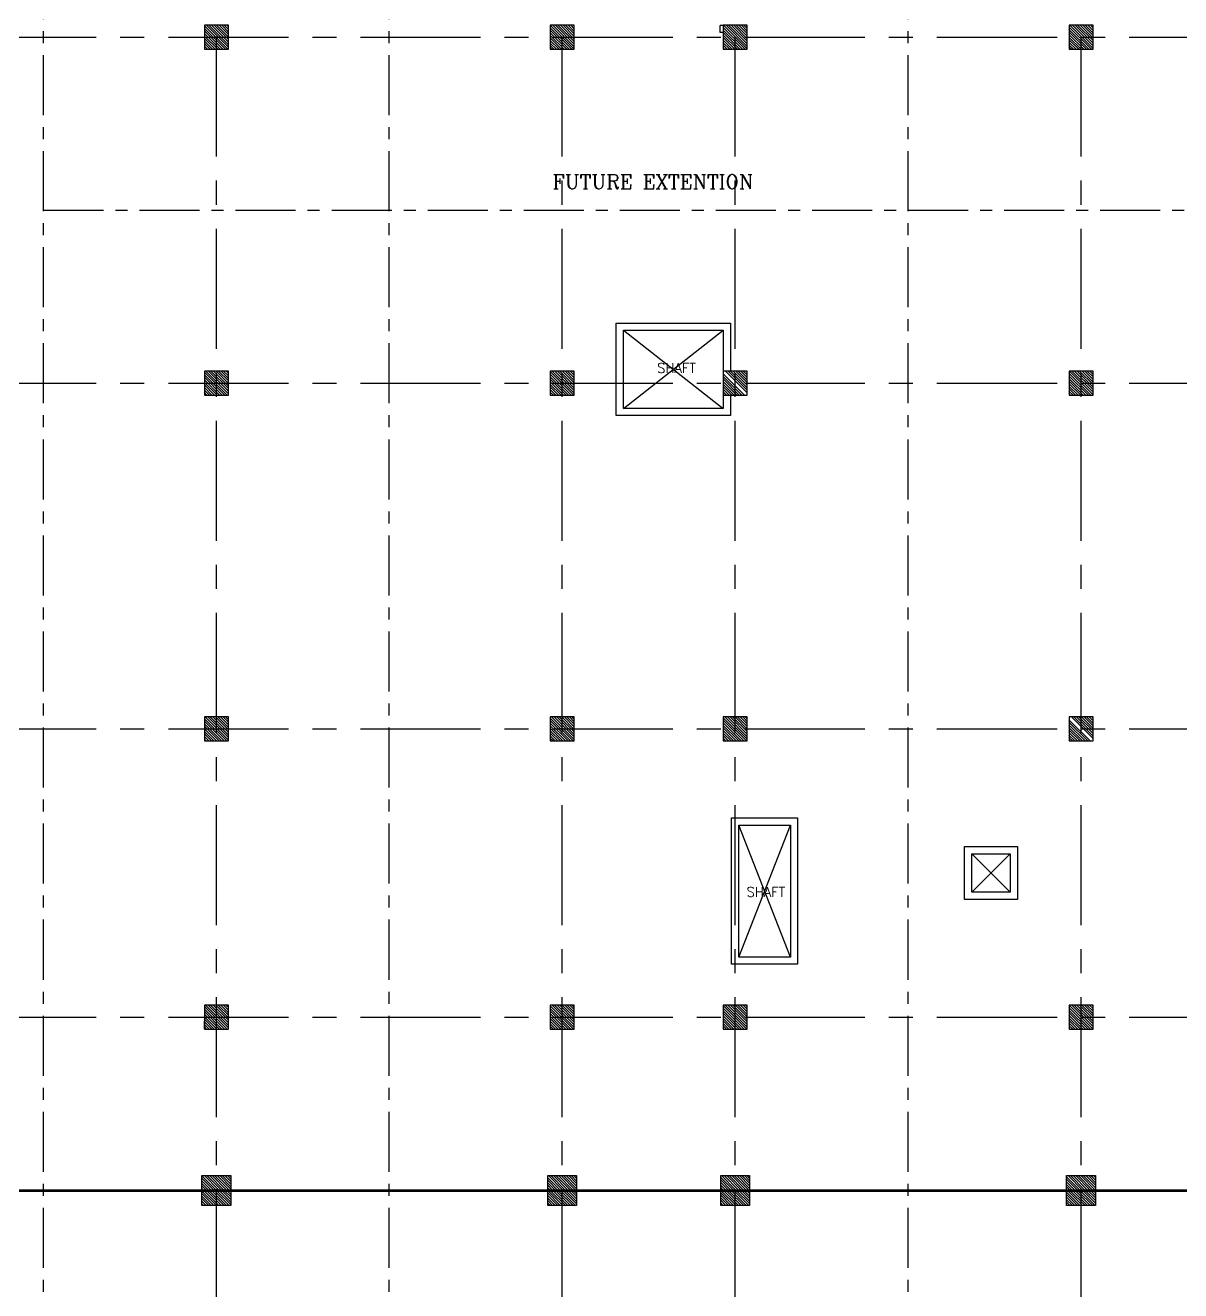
# Model space of a CAD drawing. Extents: x 88808.2 to 88899.2, y 39921.6 to 40001.1.
# Drawn here: x 88821.95 to 88846.01, y 39954 to 39980.35 of the extents above; entities that cross this region are included whole.
import ezdxf
from ezdxf.enums import TextEntityAlignment as Align

# ---------------------------------------------------------------- set-up
doc = ezdxf.new("R2010")
doc.units = 0
doc.header["$MEASUREMENT"] = 0
doc.linetypes.add('CENTER', pattern=[2, 1.25, -0.25, 0.25, -0.25])
doc.linetypes.add('CENTERX2', pattern=[4, 2.5, -0.5, 0.5, -0.5])
doc.layers.get('0').update_dxf_attribs({"linetype": 'CONTINUOUS'})
for name, color, linetype in [('AXES', 11, 'CENTERX2'), ('AXES1', 11, 'CENTER'), ('COL', 2, 'CONTINUOUS'), ('EJ', 9, 'CONTINUOUS'), ('HAT', 8, 'CONTINUOUS'), ('RM-NO', 2, 'CONTINUOUS'), ('ROOF', 7, 'CONTINUOUS'), ('SHAFT', 4, 'CONTINUOUS'), ('SHAFTS', 3, 'CONTINUOUS'), ('WALL', 2, 'CONTINUOUS')]:
    doc.layers.add(name, color=color, linetype=linetype)
doc.styles.add('ROMANC', font='romanc', dxfattribs={"height": 0.1})
doc.styles.add('ROMANS', font='ROMANS.shx', dxfattribs={"width": 0.6})

# ---------------------------------------------------------------- blocks, each defined once
blk = doc.blocks.new('*X384')
at = {"color": 0}
for p, q in [((227929, 162698), (228420, 163190)), ((227929, 162751), (228367, 163190)), ((227929, 162804), (228314, 163190)), ((227929, 162857), (228261, 163190)), ((227929, 162910), (228208, 163190)), ((227929, 162963), (228155, 163190)), ((227929, 163016), (228102, 163190)), ((227929, 163069), (228049, 163190)), ((227929, 163122), (227996, 163190)), ((227929, 163175), (227943, 163190)), ((227973, 162690), (228429, 163145)), ((228026, 162690), (228429, 163092)), ((228079, 162690), (228429, 163039)), ((228132, 162690), (228429, 162986)), ((228185, 162690), (228429, 162933)), ((228239, 162690), (228429, 162880)), ((228292, 162690), (228429, 162827)), ((228345, 162690), (228429, 162774)), ((228398, 162690), (228429, 162721))]:
    blk.add_line(p, q, dxfattribs=at)
blk = doc.blocks.new('COL50')
at = {"layer": 'COL'}
blk.add_lwpolyline([(-250, 250), (-250, -250), (250, -250), (250, 250)], close=True, dxfattribs=at)
blk = doc.blocks.new('*X385')
at = {"color": 0}
for p, q in [((235129, 162738), (235580, 163190)), ((235129, 162792), (235527, 163190)), ((235129, 162845), (235474, 163190)), ((235129, 162898), (235421, 163190)), ((235129, 162951), (235368, 163190)), ((235129, 163004), (235315, 163190)), ((235129, 163057), (235262, 163190)), ((235129, 163110), (235209, 163190)), ((235129, 163163), (235156, 163190)), ((235186, 162690), (235629, 163132)), ((235239, 162690), (235629, 163079)), ((235292, 162690), (235629, 163026)), ((235345, 162690), (235629, 162973)), ((235398, 162690), (235629, 162920)), ((235451, 162690), (235629, 162867)), ((235504, 162690), (235629, 162814)), ((235557, 162690), (235629, 162761)), ((235610, 162690), (235629, 162708))]:
    blk.add_line(p, q, dxfattribs=at)
blk = doc.blocks.new('*X386')
at = {"color": 0}
for p, q in [((238729, 162732), (239186, 163190)), ((238729, 162785), (239133, 163190)), ((238729, 162838), (239080, 163190)), ((238729, 162891), (239027, 163190)), ((238729, 162944), (238974, 163190)), ((238729, 162997), (238921, 163190)), ((238729, 163050), (238868, 163190)), ((238729, 163103), (238815, 163190)), ((238729, 163157), (238762, 163190)), ((238739, 162690), (239229, 163179)), ((238792, 162690), (239229, 163126)), ((238845, 162690), (239229, 163073)), ((238898, 162690), (239229, 163020)), ((238951, 162690), (239229, 162967)), ((239004, 162690), (239229, 162914)), ((239057, 162690), (239229, 162861)), ((239110, 162690), (239229, 162808)), ((239163, 162690), (239229, 162755)), ((239216, 162690), (239229, 162702))]:
    blk.add_line(p, q, dxfattribs=at)
blk = doc.blocks.new('*X379')
at = {"color": 0}
for p, q in [((227929, 169910), (228408, 170390)), ((227929, 169963), (228355, 170390)), ((227929, 170017), (228302, 170390)), ((227929, 170070), (228249, 170390)), ((227929, 170123), (228196, 170390)), ((227929, 170176), (228143, 170390)), ((227929, 170229), (228090, 170390)), ((227929, 170282), (228037, 170390)), ((227929, 170335), (227984, 170390)), ((227961, 169890), (228429, 170357)), ((228014, 169890), (228429, 170304)), ((228067, 169890), (228429, 170251)), ((228120, 169890), (228429, 170198)), ((228173, 169890), (228429, 170145)), ((228226, 169890), (228429, 170092)), ((228279, 169890), (228429, 170039)), ((228332, 169890), (228429, 169986)), ((228385, 169890), (228429, 169933))]:
    blk.add_line(p, q, dxfattribs=at)
blk = doc.blocks.new('*X380')
at = {"color": 0}
for p, q in [((235129, 169898), (235620, 170390)), ((235129, 169951), (235567, 170390)), ((235129, 170004), (235514, 170390)), ((235129, 170057), (235461, 170390)), ((235129, 170110), (235408, 170390)), ((235129, 170163), (235355, 170390)), ((235129, 170216), (235302, 170390)), ((235129, 170269), (235249, 170390)), ((235129, 170322), (235196, 170390)), ((235129, 170375), (235143, 170390)), ((235173, 169890), (235629, 170345)), ((235226, 169890), (235629, 170292)), ((235279, 169890), (235629, 170239)), ((235332, 169890), (235629, 170186)), ((235385, 169890), (235629, 170133)), ((235439, 169890), (235629, 170080)), ((235492, 169890), (235629, 170027)), ((235545, 169890), (235629, 169974)), ((235598, 169890), (235629, 169921))]:
    blk.add_line(p, q, dxfattribs=at)
blk = doc.blocks.new('*X381')
at = {"color": 0}
for p, q in [((238727, 169890), (239227, 170390)), ((238729, 169945), (239174, 170390)), ((238729, 169998), (239121, 170390)), ((238729, 170051), (239067, 170390)), ((238729, 170104), (239014, 170390)), ((238729, 170157), (238961, 170390)), ((238729, 170210), (238908, 170390)), ((238729, 170263), (238855, 170390)), ((238729, 170316), (238802, 170390)), ((238729, 170369), (238749, 170390)), ((238780, 169890), (239229, 170339)), ((238833, 169890), (239229, 170286)), ((238886, 169890), (239229, 170233)), ((238939, 169890), (239229, 170180)), ((238992, 169890), (239229, 170127)), ((239045, 169890), (239229, 170074)), ((239098, 169890), (239229, 170020)), ((239151, 169890), (239229, 169967)), ((239204, 169890), (239229, 169914))]:
    blk.add_line(p, q, dxfattribs=at)
blk = doc.blocks.new('*X382')
at = {"color": 0}
for p, q in [((245929, 169932), (246386, 170390)), ((245929, 169985), (246333, 170390)), ((245929, 170038), (246280, 170390)), ((245929, 170091), (246227, 170390)), ((245929, 170144), (246174, 170390)), ((245929, 170197), (246121, 170390)), ((245929, 170250), (246068, 170390)), ((245929, 170303), (246015, 170390)), ((245929, 170357), (245962, 170390)), ((245939, 169890), (246429, 170379)), ((245992, 169890), (246429, 170326)), ((246045, 169890), (246429, 170273)), ((246098, 169890), (246429, 170220)), ((246151, 169890), (246429, 170167)), ((246204, 169890), (246429, 170114)), ((246257, 169890), (246429, 170061)), ((246310, 169890), (246429, 170008)), ((246363, 169890), (246429, 169955)), ((246416, 169890), (246429, 169902))]:
    blk.add_line(p, q, dxfattribs=at)
blk = doc.blocks.new('*X387')
at = {"color": 0}
for p, q in [((245929, 162720), (246399, 163190)), ((245929, 162773), (246345, 163190)), ((245929, 162826), (246292, 163190)), ((245929, 162879), (246239, 163190)), ((245929, 162932), (246186, 163190)), ((245929, 162985), (246133, 163190)), ((245929, 163038), (246080, 163190)), ((245929, 163091), (246027, 163190)), ((245929, 163144), (245974, 163190)), ((245952, 162690), (246429, 163167)), ((246005, 162690), (246429, 163114)), ((246058, 162690), (246429, 163061)), ((246111, 162690), (246429, 163008)), ((246164, 162690), (246429, 162955)), ((246217, 162690), (246429, 162902)), ((246270, 162690), (246429, 162849)), ((246323, 162690), (246429, 162796)), ((246376, 162690), (246429, 162742))]:
    blk.add_line(p, q, dxfattribs=at)
blk = doc.blocks.new('*X391')
at = {"color": 0}
for p, q in [((245929, 155507), (246411, 155990)), ((245929, 155560), (246358, 155990)), ((245929, 155613), (246305, 155990)), ((245929, 155666), (246252, 155990)), ((245929, 155719), (246199, 155990)), ((245929, 155772), (246146, 155990)), ((245929, 155825), (246093, 155990)), ((245929, 155879), (246040, 155990)), ((245929, 155932), (245987, 155990)), ((245964, 155490), (246429, 155954)), ((246017, 155490), (246429, 155901)), ((246070, 155490), (246429, 155848)), ((246123, 155490), (246429, 155795)), ((246176, 155490), (246429, 155742)), ((246229, 155490), (246429, 155689)), ((246282, 155490), (246429, 155636)), ((246335, 155490), (246429, 155583)), ((246388, 155490), (246429, 155530))]:
    blk.add_line(p, q, dxfattribs=at)
blk = doc.blocks.new('*X363')
at = {"color": 0}
for p, q in [((238729, 155520), (239199, 155990)), ((238729, 155573), (239145, 155990)), ((238729, 155626), (239092, 155990)), ((238729, 155679), (239039, 155990)), ((238729, 155732), (238986, 155990)), ((238729, 155785), (238933, 155990)), ((238729, 155838), (238880, 155990)), ((238729, 155891), (238827, 155990)), ((238729, 155944), (238774, 155990)), ((238752, 155490), (239229, 155967)), ((238805, 155490), (239229, 155914)), ((238858, 155490), (239229, 155861)), ((238911, 155490), (239229, 155808)), ((238964, 155490), (239229, 155755)), ((239017, 155490), (239229, 155702)), ((239070, 155490), (239229, 155649)), ((239123, 155490), (239229, 155596)), ((239176, 155490), (239229, 155542))]:
    blk.add_line(p, q, dxfattribs=at)
blk = doc.blocks.new('*X362')
at = {"color": 0}
for p, q in [((235129, 155526), (235592, 155990)), ((235129, 155579), (235539, 155990)), ((235129, 155632), (235486, 155990)), ((235129, 155685), (235433, 155990)), ((235129, 155738), (235380, 155990)), ((235129, 155791), (235327, 155990)), ((235129, 155844), (235274, 155990)), ((235129, 155897), (235221, 155990)), ((235129, 155950), (235168, 155990)), ((235145, 155490), (235629, 155973)), ((235198, 155490), (235629, 155920)), ((235251, 155490), (235629, 155867)), ((235304, 155490), (235629, 155814)), ((235357, 155490), (235629, 155761)), ((235410, 155490), (235629, 155708)), ((235464, 155490), (235629, 155655)), ((235517, 155490), (235629, 155602)), ((235570, 155490), (235629, 155549)), ((235623, 155490), (235629, 155496))]:
    blk.add_line(p, q, dxfattribs=at)
blk = doc.blocks.new('*X369')
at = {"color": 0}
for p, q in [((227929, 155538), (228380, 155990)), ((227929, 155592), (228327, 155990)), ((227929, 155645), (228274, 155990)), ((227929, 155698), (228221, 155990)), ((227929, 155751), (228168, 155990)), ((227929, 155804), (228115, 155990)), ((227929, 155857), (228062, 155990)), ((227929, 155910), (228009, 155990)), ((227929, 155963), (227956, 155990)), ((227986, 155490), (228429, 155932)), ((228039, 155490), (228429, 155879)), ((228092, 155490), (228429, 155826)), ((228145, 155490), (228429, 155773)), ((228198, 155490), (228429, 155720)), ((228251, 155490), (228429, 155667)), ((228304, 155490), (228429, 155614)), ((228357, 155490), (228429, 155561)), ((228410, 155490), (228429, 155508))]:
    blk.add_line(p, q, dxfattribs=at)
blk = doc.blocks.new('*X368')
at = {"color": 0}
for p, q in [((227926, 149490), (228426, 149990)), ((227929, 149546), (228373, 149990)), ((227929, 149599), (228319, 149990)), ((227929, 149652), (228266, 149990)), ((227929, 149705), (228213, 149990)), ((227929, 149758), (228160, 149990)), ((227929, 149811), (228107, 149990)), ((227929, 149864), (228054, 149990)), ((227929, 149917), (228001, 149990)), ((227929, 149970), (227948, 149990)), ((227979, 149490), (228429, 149940)), ((228032, 149490), (228429, 149887)), ((228085, 149490), (228429, 149834)), ((228138, 149490), (228429, 149781)), ((228191, 149490), (228429, 149728)), ((228244, 149490), (228429, 149675)), ((228297, 149490), (228429, 149622)), ((228350, 149490), (228429, 149568)), ((228403, 149490), (228429, 149515))]:
    blk.add_line(p, q, dxfattribs=at)
blk = doc.blocks.new('*X365')
at = {"color": 0}
for p, q in [((235129, 149533), (235585, 149990)), ((235129, 149586), (235532, 149990)), ((235129, 149639), (235479, 149990)), ((235129, 149692), (235426, 149990)), ((235129, 149745), (235373, 149990)), ((235129, 149798), (235320, 149990)), ((235129, 149851), (235267, 149990)), ((235129, 149905), (235214, 149990)), ((235129, 149958), (235161, 149990)), ((235138, 149490), (235629, 149980)), ((235191, 149490), (235629, 149927)), ((235244, 149490), (235629, 149874)), ((235297, 149490), (235629, 149821)), ((235350, 149490), (235629, 149768)), ((235403, 149490), (235629, 149715)), ((235456, 149490), (235629, 149662)), ((235509, 149490), (235629, 149609)), ((235562, 149490), (235629, 149556)), ((235615, 149490), (235629, 149503))]:
    blk.add_line(p, q, dxfattribs=at)
blk = doc.blocks.new('*X364')
at = {"color": 0}
for p, q in [((238729, 149527), (239191, 149990)), ((238729, 149580), (239138, 149990)), ((238729, 149633), (239085, 149990)), ((238729, 149686), (239032, 149990)), ((238729, 149739), (238979, 149990)), ((238729, 149792), (238926, 149990)), ((238729, 149845), (238873, 149990)), ((238729, 149898), (238820, 149990)), ((238729, 149951), (238767, 149990)), ((238744, 149490), (239229, 149974)), ((238797, 149490), (239229, 149921)), ((238850, 149490), (239229, 149868)), ((238903, 149490), (239229, 149815)), ((238956, 149490), (239229, 149762)), ((239009, 149490), (239229, 149709)), ((239062, 149490), (239229, 149656)), ((239116, 149490), (239229, 149603)), ((239169, 149490), (239229, 149550)), ((239222, 149490), (239229, 149497))]:
    blk.add_line(p, q, dxfattribs=at)
blk = doc.blocks.new('*X393')
at = {"color": 0}
for p, q in [((245929, 149515), (246404, 149990)), ((245929, 149568), (246351, 149990)), ((245929, 149621), (246298, 149990)), ((245929, 149674), (246245, 149990)), ((245929, 149727), (246192, 149990)), ((245929, 149780), (246139, 149990)), ((245929, 149833), (246086, 149990)), ((245929, 149886), (246033, 149990)), ((245929, 149939), (245979, 149990)), ((245957, 149490), (246429, 149962)), ((246010, 149490), (246429, 149908)), ((246063, 149490), (246429, 149855)), ((246116, 149490), (246429, 149802)), ((246169, 149490), (246429, 149749)), ((246222, 149490), (246429, 149696)), ((246275, 149490), (246429, 149643)), ((246328, 149490), (246429, 149590)), ((246381, 149490), (246429, 149537))]:
    blk.add_line(p, q, dxfattribs=at)
blk = doc.blocks.new('C5')
at = {"layer": 'HAT', "linetype": 'ByBlock'}
h = blk.add_hatch(dxfattribs=at)
h.set_pattern_fill('ANSI31', color=256, scale=300, style=0)
h.set_pattern_definition([(45, (-223356.182, -51411.005), (-26.516504, 26.516504), [])])
h.paths.add_polyline_path([(300, 300), (0, 300), (0, 0), (300, 0)])
h.paths.add_polyline_path([(600, 300), (300, 300), (300, 0), (600, 0)])
at = {"layer": 'COL'}
blk.add_lwpolyline([(600, 300), (0, 300), (0, 0), (600, 0)], close=True, dxfattribs=at)

msp = doc.modelspace()

# ---------------------------------------------------------------- linework, layer by layer
at = {"layer": 'AXES'}
for p, q in [((88825.9303, 39921.6153), (88825.9303, 40000.4279)), ((88833.1303, 39921.6153), (88833.1303, 40000.4279)), ((88836.7303, 39921.6153), (88836.7303, 40000.4279)), ((88843.9303, 39921.6153), (88843.9303, 40000.4279)), ((88808.9303, 39980.0996), (88876.9703, 39980.0996)), ((88808.9303, 39972.8996), (88876.9703, 39972.8996)), ((88808.9303, 39965.6996), (88876.9703, 39965.6996)), ((88808.9303, 39959.6996), (88876.9703, 39959.6996)), ((88809.2803, 39956.0996), (88876.9703, 39956.0996)), ((88809.2803, 39956.0796), (88876.9703, 39956.0796))]:
    msp.add_line(p, q, dxfattribs=at)
at = {"layer": 'AXES1'}
for p, q in [((88822.3303, 39928.4796), (88822.3303, 39987.2996)), ((88829.5303, 39928.4796), (88829.5303, 39987.2996)), ((88840.3303, 39928.4796), (88840.3303, 39987.2996)), ((88822.3303, 39976.4996), (88876.9703, 39976.4996))]:
    msp.add_line(p, q, dxfattribs=at)
at = {"layer": 'EJ', "color": 8}
for p, q in [((88818.4803, 39956.0996), (88893.7957, 39956.0996)), ((88818.4803, 39956.0796), (88893.7957, 39956.0796))]:
    msp.add_line(p, q, dxfattribs=at)
at = {"layer": 'ROOF'}
for p, q in [((88851.1303, 39956.0996), (88818.4803, 39956.0996)), ((88851.1303, 39956.0796), (88818.4803, 39956.0796))]:
    msp.add_line(p, q, dxfattribs=at)
at = {"layer": 'SHAFTS', "color": 97, "linetype": 'Continuous'}
for p, q in [((88834.4053, 39972.3746), (88836.4803, 39973.9996)), ((88834.4053, 39973.9996), (88836.4803, 39972.3746)), ((88834.4053, 39972.3746), (88836.4803, 39973.9996)), ((88836.8053, 39960.9496), (88837.8803, 39963.6996)), ((88837.8803, 39960.9496), (88836.8053, 39963.6996)), ((88841.6553, 39963.0996), (88842.4553, 39962.2996)), ((88842.4553, 39963.0996), (88841.6553, 39962.2996))]:
    msp.add_line(p, q, dxfattribs=at)
at = {"layer": 'SHAFTS'}
msp.add_line((88834.4053, 39973.9996), (88836.4803, 39972.3746), dxfattribs=at)
at = {"layer": 'SHAFTS', "linetype": 'Continuous'}
for p, q in [((88836.8053, 39960.9496), (88837.8803, 39963.6996)), ((88837.8803, 39960.9496), (88836.8053, 39963.6996))]:
    msp.add_line(p, q, dxfattribs=at)
at = {"layer": 'SHAFTS', "color": 7}
msp.add_lwpolyline([(88836.6303, 39972.6496), (88836.6303, 39972.2246), (88834.2553, 39972.2246), (88834.2553, 39974.1496), (88836.6303, 39974.1496), (88836.6303, 39973.1496)], dxfattribs=at)
for points in [[(88834.4053, 39973.9996), (88836.4803, 39973.9996), (88836.4803, 39972.3746), (88834.4053, 39972.3746)], [(88836.6553, 39963.8496), (88838.0303, 39963.8496), (88838.0303, 39960.7996), (88836.6553, 39960.7996)], [(88836.8053, 39963.6996), (88837.8803, 39963.6996), (88837.8803, 39960.9496), (88836.8053, 39960.9496)], [(88841.5053, 39963.2496), (88842.6053, 39963.2496), (88842.6053, 39962.1496), (88841.5053, 39962.1496)], [(88841.6553, 39963.0996), (88842.4553, 39963.0996), (88842.4553, 39962.2996), (88841.6553, 39962.2996)]]:
    msp.add_lwpolyline(points, close=True, dxfattribs=at)
at = {"layer": 'WALL', "color": 2, "linetype": 'ByBlock'}
msp.add_line((88836.4178, 39980.1984), (88836.4178, 39980.3484), dxfattribs=at)
at = {"layer": 'WALL', "linetype": 'ByBlock'}
for p, q in [((88836.4803, 39980.3484), (88836.4178, 39980.3484)), ((88836.4803, 39980.1984), (88836.4178, 39980.1984))]:
    msp.add_line(p, q, dxfattribs=at)
at = {"layer": 'WALL'}
for p, q in [((88825.6803, 39959.6496), (88825.6803, 39959.6596)), ((88825.6803, 39959.4486), (88825.6803, 39959.6136))]:
    msp.add_line(p, q, dxfattribs=at)

# ---------------------------------------------------------------- block references
at = {"layer": 'COL', "xscale": 0.001000000003841706, "yscale": 0.000999999996565748, "zscale": 0.001}
for p in [(88825.9303, 39980.0996), (88833.1303, 39980.0996), (88836.7303, 39980.0996), (88843.9303, 39980.0996), (88825.9303, 39972.8996), (88833.1303, 39972.8996), (88836.7303, 39972.8996), (88843.9303, 39972.8996), (88825.9303, 39965.6996), (88833.1303, 39965.6996), (88836.7303, 39965.6996), (88843.9303, 39965.6996), (88825.9303, 39959.6996), (88833.1303, 39959.6996), (88836.7303, 39959.6996), (88843.9303, 39959.6996)]:
    msp.add_blockref('COL50', p, dxfattribs=at)
at = {"layer": 'COL', "linetype": 'ByBlock', "xscale": -0.001000000003841706, "yscale": 0.000999999996565748, "zscale": 0.001}
for p in [(88826.2303, 39956.0996), (88833.4303, 39956.0996), (88837.0303, 39956.0996), (88844.2303, 39956.0996), (88826.2303, 39955.7796), (88833.4303, 39955.7796), (88837.0303, 39955.7796), (88844.2303, 39955.7796)]:
    msp.add_blockref('C5', p, dxfattribs=at)
at = {"layer": 'HAT', "xscale": -0.001000000003841706, "yscale": 0.000999999996565748, "zscale": 0.001}
for name in ['*X382', '*X381', '*X380', '*X379', '*X387', '*X386', '*X385', '*X384', '*X391', '*X363', '*X362', '*X369', '*X393', '*X364', '*X365', '*X368']:
    msp.add_blockref(name, (89072.1088, 39809.9598), dxfattribs=at)

# ---------------------------------------------------------------- texts
at = {"layer": 'RM-NO', "color": 2, "style": 'ROMANC'}
msp.add_text('FUTURE EXTENTION', height=0.3, dxfattribs=at).set_placement((88835.0161, 39977.0964), align=Align.MIDDLE)
at = {"layer": 'SHAFT', "style": 'ROMANS'}
for p in [(88835.5104, 39973.215), (88837.3702, 39962.3068)]:
    msp.add_text('SHAFT', height=0.2, dxfattribs=at).set_placement(p, align=Align.MIDDLE)

doc.saveas('drawing.dxf')
